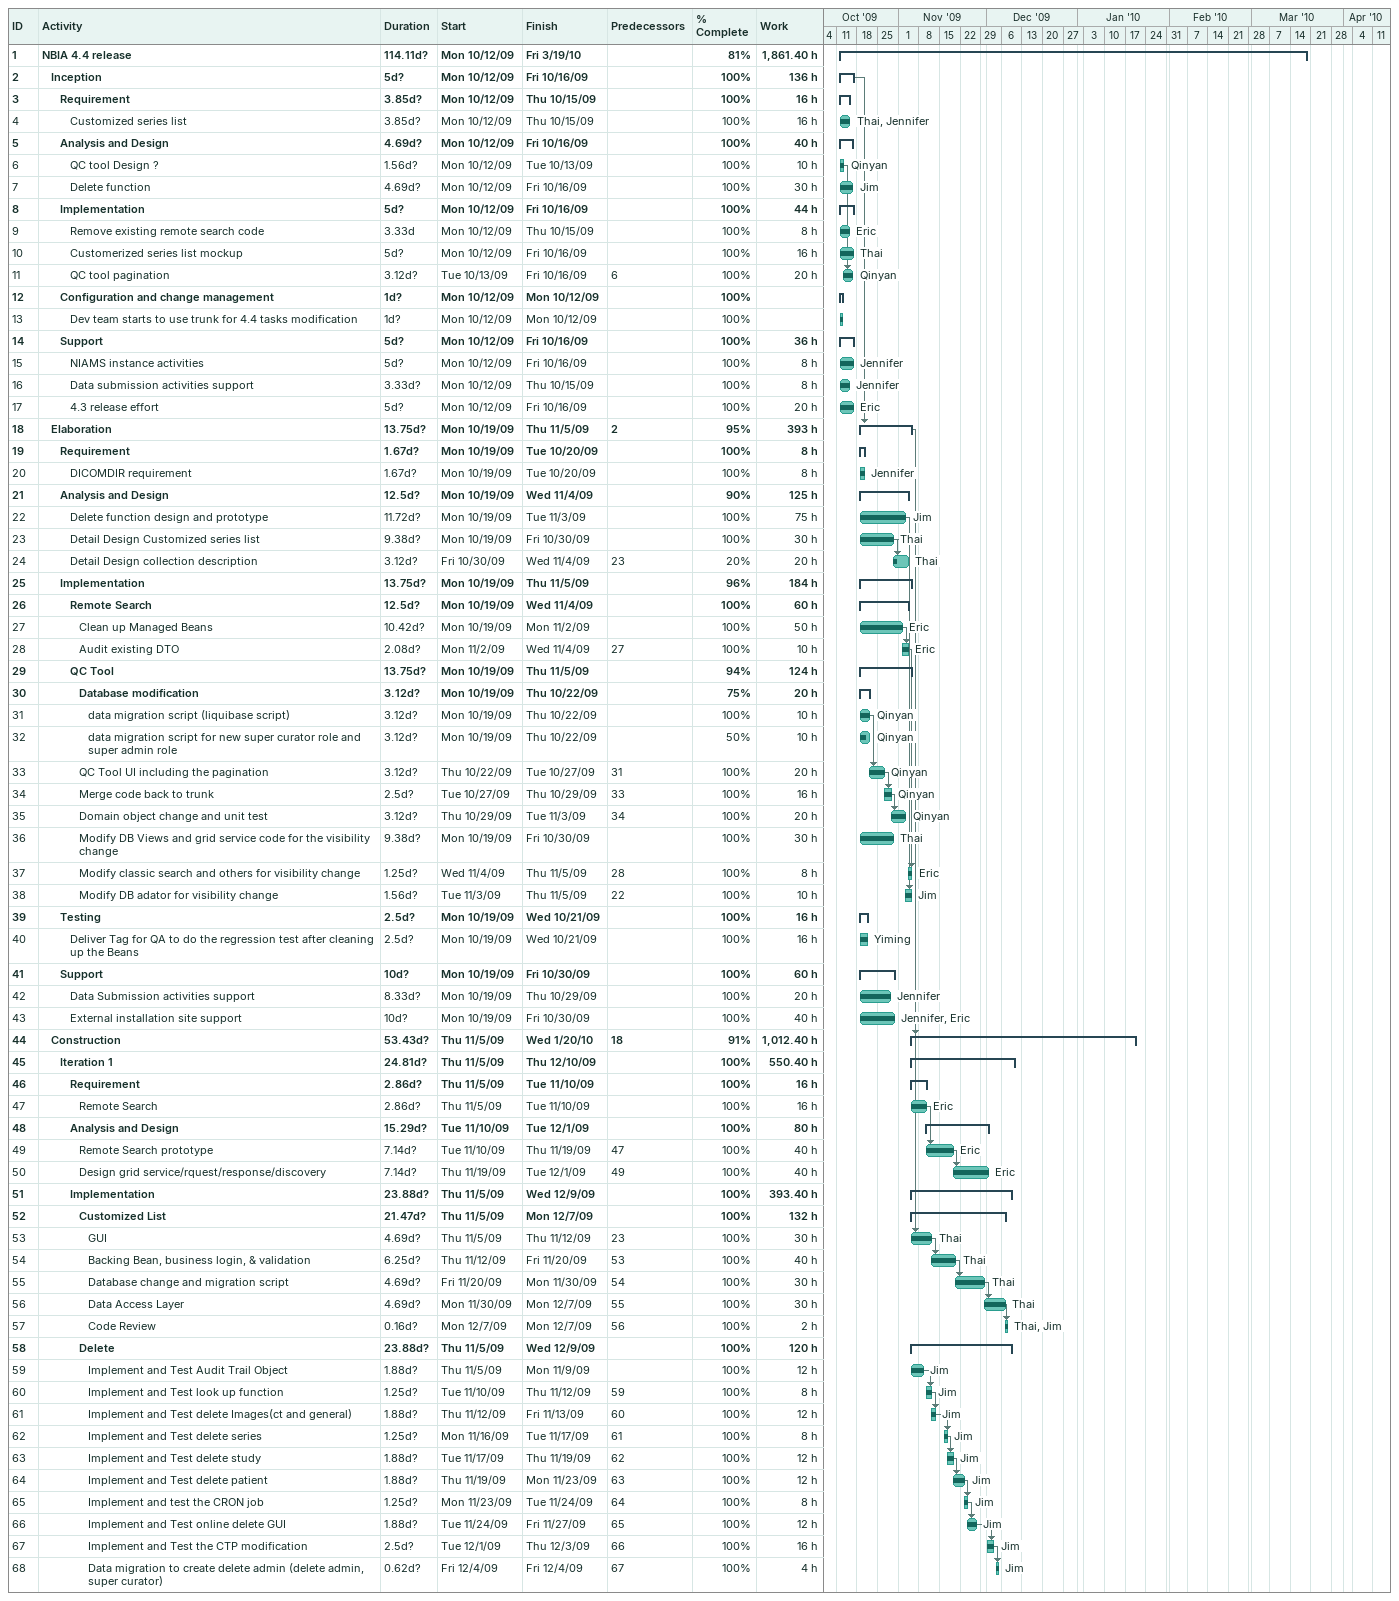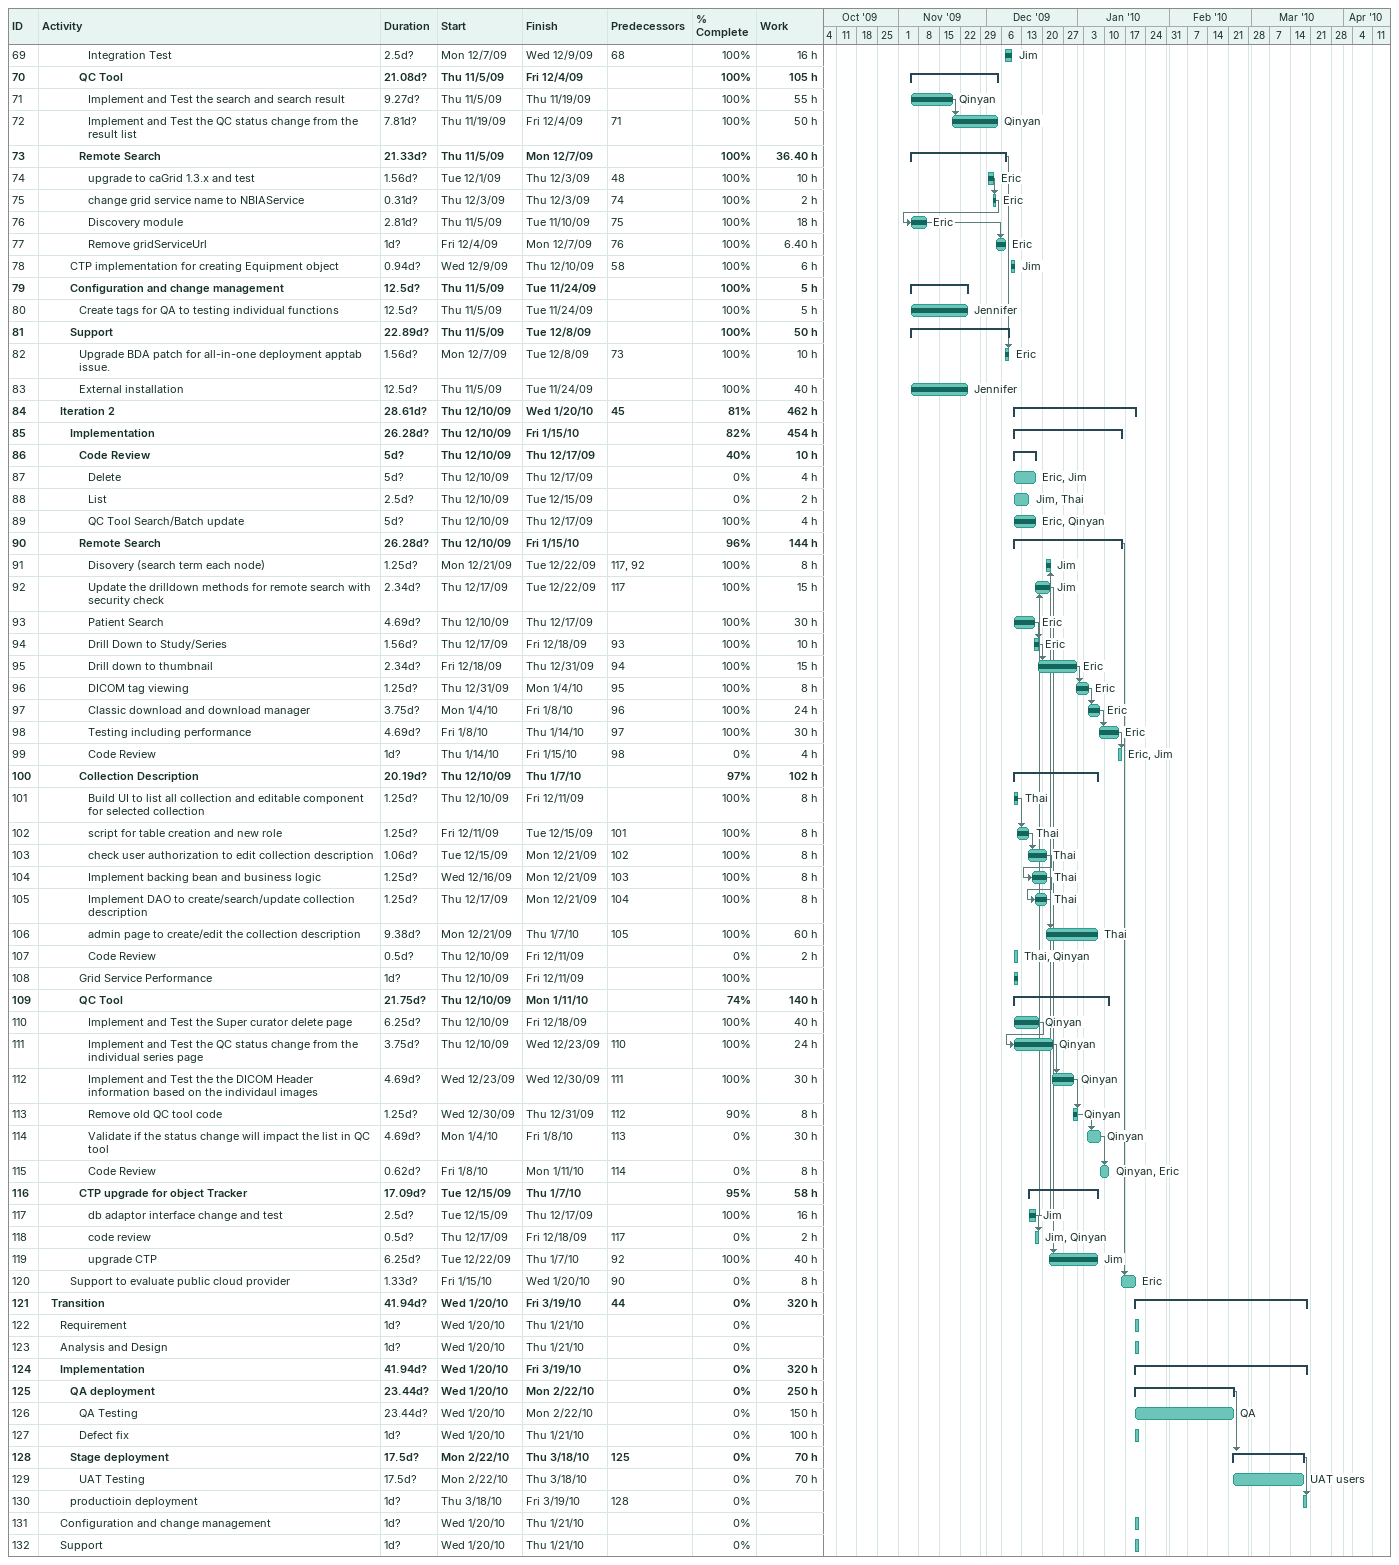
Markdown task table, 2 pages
| ID | Level | Task | Duration | Start | Finish | Predecessors | Resources | % complete | Work (h) |
|---|---|---|---|---|---|---|---|---|---|
| 1 | 1 | **NBIA 4.4 release** | 114.11d? | 2009-10-12 | 2010-03-19 |  |  | 81 | 1861.40 |
| 2 | 2 | **Inception** | 5d? | 2009-10-12 | 2009-10-16 |  |  | 100 | 136 |
| 3 | 3 | **Requirement** | 3.85d? | 2009-10-12 | 2009-10-15 |  |  | 100 | 16 |
| 4 | 4 | Customized series list | 3.85d? | 2009-10-12 | 2009-10-15 |  | Thai, Jennifer | 100 | 16 |
| 5 | 3 | **Analysis and Design** | 4.69d? | 2009-10-12 | 2009-10-16 |  |  | 100 | 40 |
| 6 | 4 | QC tool Design ? | 1.56d? | 2009-10-12 | 2009-10-13 |  | Qinyan | 100 | 10 |
| 7 | 4 | Delete function | 4.69d? | 2009-10-12 | 2009-10-16 |  | Jim | 100 | 30 |
| 8 | 3 | **Implementation** | 5d? | 2009-10-12 | 2009-10-16 |  |  | 100 | 44 |
| 9 | 4 | Remove existing remote search code | 3.33d | 2009-10-12 | 2009-10-15 |  | Eric | 100 | 8 |
| 10 | 4 | Customerized series list mockup | 5d? | 2009-10-12 | 2009-10-16 |  | Thai | 100 | 16 |
| 11 | 4 | QC tool pagination | 3.12d? | 2009-10-13 | 2009-10-16 | 6 | Qinyan | 100 | 20 |
| 12 | 3 | **Configuration and change management** | 1d? | 2009-10-12 | 2009-10-12 |  |  | 100 |  |
| 13 | 4 | Dev team starts to use trunk for 4.4 tasks modification | 1d? | 2009-10-12 | 2009-10-12 |  |  | 100 |  |
| 14 | 3 | **Support** | 5d? | 2009-10-12 | 2009-10-16 |  |  | 100 | 36 |
| 15 | 4 | NIAMS instance activities | 5d? | 2009-10-12 | 2009-10-16 |  | Jennifer | 100 | 8 |
| 16 | 4 | Data submission activities support | 3.33d? | 2009-10-12 | 2009-10-15 |  | Jennifer | 100 | 8 |
| 17 | 4 | 4.3 release effort | 5d? | 2009-10-12 | 2009-10-16 |  | Eric | 100 | 20 |
| 18 | 2 | **Elaboration** | 13.75d? | 2009-10-19 | 2009-11-05 | 2 |  | 95 | 393 |
| 19 | 3 | **Requirement** | 1.67d? | 2009-10-19 | 2009-10-20 |  |  | 100 | 8 |
| 20 | 4 | DICOMDIR requirement | 1.67d? | 2009-10-19 | 2009-10-20 |  | Jennifer | 100 | 8 |
| 21 | 3 | **Analysis and Design** | 12.5d? | 2009-10-19 | 2009-11-04 |  |  | 90 | 125 |
| 22 | 4 | Delete function design and prototype | 11.72d? | 2009-10-19 | 2009-11-03 |  | Jim | 100 | 75 |
| 23 | 4 | Detail Design Customized series list | 9.38d? | 2009-10-19 | 2009-10-30 |  | Thai | 100 | 30 |
| 24 | 4 | Detail Design collection description | 3.12d? | 2009-10-30 | 2009-11-04 | 23 | Thai | 20 | 20 |
| 25 | 3 | **Implementation** | 13.75d? | 2009-10-19 | 2009-11-05 |  |  | 96 | 184 |
| 26 | 4 | **Remote Search** | 12.5d? | 2009-10-19 | 2009-11-04 |  |  | 100 | 60 |
| 27 | 5 | Clean up Managed Beans | 10.42d? | 2009-10-19 | 2009-11-02 |  | Eric | 100 | 50 |
| 28 | 5 | Audit existing DTO | 2.08d? | 2009-11-02 | 2009-11-04 | 27 | Eric | 100 | 10 |
| 29 | 4 | **QC Tool** | 13.75d? | 2009-10-19 | 2009-11-05 |  |  | 94 | 124 |
| 30 | 5 | **Database modification** | 3.12d? | 2009-10-19 | 2009-10-22 |  |  | 75 | 20 |
| 31 | 6 | data migration script (liquibase script) | 3.12d? | 2009-10-19 | 2009-10-22 |  | Qinyan | 100 | 10 |
| 32 | 6 | data migration script for new super curator role and super admin role | 3.12d? | 2009-10-19 | 2009-10-22 |  | Qinyan | 50 | 10 |
| 33 | 5 | QC Tool UI including the pagination | 3.12d? | 2009-10-22 | 2009-10-27 | 31 | Qinyan | 100 | 20 |
| 34 | 5 | Merge code back to trunk | 2.5d? | 2009-10-27 | 2009-10-29 | 33 | Qinyan | 100 | 16 |
| 35 | 5 | Domain object change and unit test | 3.12d? | 2009-10-29 | 2009-11-03 | 34 | Qinyan | 100 | 20 |
| 36 | 5 | Modify DB Views and grid service code for the visibility change | 9.38d? | 2009-10-19 | 2009-10-30 |  | Thai | 100 | 30 |
| 37 | 5 | Modify classic search and others for visibility change | 1.25d? | 2009-11-04 | 2009-11-05 | 28 | Eric | 100 | 8 |
| 38 | 5 | Modify DB adator for visibility change | 1.56d? | 2009-11-03 | 2009-11-05 | 22 | Jim | 100 | 10 |
| 39 | 3 | **Testing** | 2.5d? | 2009-10-19 | 2009-10-21 |  |  | 100 | 16 |
| 40 | 4 | Deliver Tag for QA to do the regression test after cleaning up the Beans | 2.5d? | 2009-10-19 | 2009-10-21 |  | Yiming | 100 | 16 |
| 41 | 3 | **Support** | 10d? | 2009-10-19 | 2009-10-30 |  |  | 100 | 60 |
| 42 | 4 | Data Submission activities support | 8.33d? | 2009-10-19 | 2009-10-29 |  | Jennifer | 100 | 20 |
| 43 | 4 | External installation site support | 10d? | 2009-10-19 | 2009-10-30 |  | Jennifer, Eric | 100 | 40 |
| 44 | 2 | **Construction** | 53.43d? | 2009-11-05 | 2010-01-20 | 18 |  | 91 | 1012.40 |
| 45 | 3 | **Iteration 1** | 24.81d? | 2009-11-05 | 2009-12-10 |  |  | 100 | 550.40 |
| 46 | 4 | **Requirement** | 2.86d? | 2009-11-05 | 2009-11-10 |  |  | 100 | 16 |
| 47 | 5 | Remote Search | 2.86d? | 2009-11-05 | 2009-11-10 |  | Eric | 100 | 16 |
| 48 | 4 | **Analysis and Design** | 15.29d? | 2009-11-10 | 2009-12-01 |  |  | 100 | 80 |
| 49 | 5 | Remote Search prototype | 7.14d? | 2009-11-10 | 2009-11-19 | 47 | Eric | 100 | 40 |
| 50 | 5 | Design grid service/rquest/response/discovery | 7.14d? | 2009-11-19 | 2009-12-01 | 49 | Eric | 100 | 40 |
| 51 | 4 | **Implementation** | 23.88d? | 2009-11-05 | 2009-12-09 |  |  | 100 | 393.40 |
| 52 | 5 | **Customized List** | 21.47d? | 2009-11-05 | 2009-12-07 |  |  | 100 | 132 |
| 53 | 6 | GUI | 4.69d? | 2009-11-05 | 2009-11-12 | 23 | Thai | 100 | 30 |
| 54 | 6 | Backing Bean, business login, & validation | 6.25d? | 2009-11-12 | 2009-11-20 | 53 | Thai | 100 | 40 |
| 55 | 6 | Database change and migration script | 4.69d? | 2009-11-20 | 2009-11-30 | 54 | Thai | 100 | 30 |
| 56 | 6 | Data Access Layer | 4.69d? | 2009-11-30 | 2009-12-07 | 55 | Thai | 100 | 30 |
| 57 | 6 | Code Review | 0.16d? | 2009-12-07 | 2009-12-07 | 56 | Thai, Jim | 100 | 2 |
| 58 | 5 | **Delete** | 23.88d? | 2009-11-05 | 2009-12-09 |  |  | 100 | 120 |
| 59 | 6 | Implement and Test Audit Trail Object | 1.88d? | 2009-11-05 | 2009-11-09 |  | Jim | 100 | 12 |
| 60 | 6 | Implement and Test look up function | 1.25d? | 2009-11-10 | 2009-11-12 | 59 | Jim | 100 | 8 |
| 61 | 6 | Implement and Test delete Images(ct and general) | 1.88d? | 2009-11-12 | 2009-11-13 | 60 | Jim | 100 | 12 |
| 62 | 6 | Implement and Test delete series | 1.25d? | 2009-11-16 | 2009-11-17 | 61 | Jim | 100 | 8 |
| 63 | 6 | Implement and Test delete study | 1.88d? | 2009-11-17 | 2009-11-19 | 62 | Jim | 100 | 12 |
| 64 | 6 | Implement and Test delete patient | 1.88d? | 2009-11-19 | 2009-11-23 | 63 | Jim | 100 | 12 |
| 65 | 6 | Implement and test the CRON job | 1.25d? | 2009-11-23 | 2009-11-24 | 64 | Jim | 100 | 8 |
| 66 | 6 | Implement and Test online delete GUI | 1.88d? | 2009-11-24 | 2009-11-27 | 65 | Jim | 100 | 12 |
| 67 | 6 | Implement and Test the CTP modification | 2.5d? | 2009-12-01 | 2009-12-03 | 66 | Jim | 100 | 16 |
| 68 | 6 | Data migration to create delete admin (delete admin, super curator) | 0.62d? | 2009-12-04 | 2009-12-04 | 67 | Jim | 100 | 4 |
| 69 | 6 | Integration Test | 2.5d? | 2009-12-07 | 2009-12-09 | 68 | Jim | 100 | 16 |
| 70 | 5 | **QC Tool** | 21.08d? | 2009-11-05 | 2009-12-04 |  |  | 100 | 105 |
| 71 | 6 | Implement and Test the search and search result | 9.27d? | 2009-11-05 | 2009-11-19 |  | Qinyan | 100 | 55 |
| 72 | 6 | Implement and Test the QC status change from the result list | 7.81d? | 2009-11-19 | 2009-12-04 | 71 | Qinyan | 100 | 50 |
| 73 | 5 | **Remote Search** | 21.33d? | 2009-11-05 | 2009-12-07 |  |  | 100 | 36.40 |
| 74 | 6 | upgrade to caGrid 1.3.x and test | 1.56d? | 2009-12-01 | 2009-12-03 | 48 | Eric | 100 | 10 |
| 75 | 6 | change grid service name to NBIAService | 0.31d? | 2009-12-03 | 2009-12-03 | 74 | Eric | 100 | 2 |
| 76 | 6 | Discovery module | 2.81d? | 2009-11-05 | 2009-11-10 | 75 | Eric | 100 | 18 |
| 77 | 6 | Remove gridServiceUrl | 1d? | 2009-12-04 | 2009-12-07 | 76 | Eric | 100 | 6.40 |
| 78 | 4 | CTP implementation for creating Equipment object | 0.94d? | 2009-12-09 | 2009-12-10 | 58 | Jim | 100 | 6 |
| 79 | 4 | **Configuration and change management** | 12.5d? | 2009-11-05 | 2009-11-24 |  |  | 100 | 5 |
| 80 | 5 | Create tags for QA to testing individual functions | 12.5d? | 2009-11-05 | 2009-11-24 |  | Jennifer | 100 | 5 |
| 81 | 4 | **Support** | 22.89d? | 2009-11-05 | 2009-12-08 |  |  | 100 | 50 |
| 82 | 5 | Upgrade BDA patch for all-in-one deployment apptab issue. | 1.56d? | 2009-12-07 | 2009-12-08 | 73 | Eric | 100 | 10 |
| 83 | 5 | External installation | 12.5d? | 2009-11-05 | 2009-11-24 |  | Jennifer | 100 | 40 |
| 84 | 3 | **Iteration 2** | 28.61d? | 2009-12-10 | 2010-01-20 | 45 |  | 81 | 462 |
| 85 | 4 | **Implementation** | 26.28d? | 2009-12-10 | 2010-01-15 |  |  | 82 | 454 |
| 86 | 5 | **Code Review** | 5d? | 2009-12-10 | 2009-12-17 |  |  | 40 | 10 |
| 87 | 6 | Delete | 5d? | 2009-12-10 | 2009-12-17 |  | Eric, Jim | 0 | 4 |
| 88 | 6 | List | 2.5d? | 2009-12-10 | 2009-12-15 |  | Jim, Thai | 0 | 2 |
| 89 | 6 | QC Tool Search/Batch update | 5d? | 2009-12-10 | 2009-12-17 |  | Eric, Qinyan | 100 | 4 |
| 90 | 5 | **Remote Search** | 26.28d? | 2009-12-10 | 2010-01-15 |  |  | 96 | 144 |
| 91 | 6 | Disovery (search term each node) | 1.25d? | 2009-12-21 | 2009-12-22 | 117, 92 | Jim | 100 | 8 |
| 92 | 6 | Update the drilldown methods for remote search with security check | 2.34d? | 2009-12-17 | 2009-12-22 | 117 | Jim | 100 | 15 |
| 93 | 6 | Patient Search | 4.69d? | 2009-12-10 | 2009-12-17 |  | Eric | 100 | 30 |
| 94 | 6 | Drill Down to Study/Series | 1.56d? | 2009-12-17 | 2009-12-18 | 93 | Eric | 100 | 10 |
| 95 | 6 | Drill down to thumbnail | 2.34d? | 2009-12-18 | 2009-12-31 | 94 | Eric | 100 | 15 |
| 96 | 6 | DICOM tag viewing | 1.25d? | 2009-12-31 | 2010-01-04 | 95 | Eric | 100 | 8 |
| 97 | 6 | Classic download and download manager | 3.75d? | 2010-01-04 | 2010-01-08 | 96 | Eric | 100 | 24 |
| 98 | 6 | Testing including performance | 4.69d? | 2010-01-08 | 2010-01-14 | 97 | Eric | 100 | 30 |
| 99 | 6 | Code Review | 1d? | 2010-01-14 | 2010-01-15 | 98 | Eric, Jim | 0 | 4 |
| 100 | 5 | **Collection Description** | 20.19d? | 2009-12-10 | 2010-01-07 |  |  | 97 | 102 |
| 101 | 6 | Build UI to list all collection and editable component for selected collection | 1.25d? | 2009-12-10 | 2009-12-11 |  | Thai | 100 | 8 |
| 102 | 6 | script for table creation and new role | 1.25d? | 2009-12-11 | 2009-12-15 | 101 | Thai | 100 | 8 |
| 103 | 6 | check user authorization to edit collection description | 1.06d? | 2009-12-15 | 2009-12-21 | 102 | Thai | 100 | 8 |
| 104 | 6 | Implement backing bean and business logic | 1.25d? | 2009-12-16 | 2009-12-21 | 103 | Thai | 100 | 8 |
| 105 | 6 | Implement DAO to create/search/update collection description | 1.25d? | 2009-12-17 | 2009-12-21 | 104 | Thai | 100 | 8 |
| 106 | 6 | admin page to create/edit the collection description | 9.38d? | 2009-12-21 | 2010-01-07 | 105 | Thai | 100 | 60 |
| 107 | 6 | Code Review | 0.5d? | 2009-12-10 | 2009-12-11 |  | Thai, Qinyan | 0 | 2 |
| 108 | 5 | Grid Service Performance | 1d? | 2009-12-10 | 2009-12-11 |  |  | 100 |  |
| 109 | 5 | **QC Tool** | 21.75d? | 2009-12-10 | 2010-01-11 |  |  | 74 | 140 |
| 110 | 6 | Implement and Test the Super curator delete page | 6.25d? | 2009-12-10 | 2009-12-18 |  | Qinyan | 100 | 40 |
| 111 | 6 | Implement and Test the QC status change from the individual series page | 3.75d? | 2009-12-10 | 2009-12-23 | 110 | Qinyan | 100 | 24 |
| 112 | 6 | Implement and Test the the DICOM Header information based on the individaul images | 4.69d? | 2009-12-23 | 2009-12-30 | 111 | Qinyan | 100 | 30 |
| 113 | 6 | Remove old QC tool code | 1.25d? | 2009-12-30 | 2009-12-31 | 112 | Qinyan | 90 | 8 |
| 114 | 6 | Validate if the status change will impact the list in QC tool | 4.69d? | 2010-01-04 | 2010-01-08 | 113 | Qinyan | 0 | 30 |
| 115 | 6 | Code Review | 0.62d? | 2010-01-08 | 2010-01-11 | 114 | Qinyan, Eric | 0 | 8 |
| 116 | 5 | **CTP upgrade for object Tracker** | 17.09d? | 2009-12-15 | 2010-01-07 |  |  | 95 | 58 |
| 117 | 6 | db adaptor interface change and test | 2.5d? | 2009-12-15 | 2009-12-17 |  | Jim | 100 | 16 |
| 118 | 6 | code review | 0.5d? | 2009-12-17 | 2009-12-18 | 117 | Jim, Qinyan | 0 | 2 |
| 119 | 6 | upgrade CTP | 6.25d? | 2009-12-22 | 2010-01-07 | 92 | Jim | 100 | 40 |
| 120 | 4 | Support to evaluate public cloud provider | 1.33d? | 2010-01-15 | 2010-01-20 | 90 | Eric | 0 | 8 |
| 121 | 2 | **Transition** | 41.94d? | 2010-01-20 | 2010-03-19 | 44 |  | 0 | 320 |
| 122 | 3 | Requirement | 1d? | 2010-01-20 | 2010-01-21 |  |  | 0 |  |
| 123 | 3 | Analysis and Design | 1d? | 2010-01-20 | 2010-01-21 |  |  | 0 |  |
| 124 | 3 | **Implementation** | 41.94d? | 2010-01-20 | 2010-03-19 |  |  | 0 | 320 |
| 125 | 4 | **QA deployment** | 23.44d? | 2010-01-20 | 2010-02-22 |  |  | 0 | 250 |
| 126 | 5 | QA Testing | 23.44d? | 2010-01-20 | 2010-02-22 |  | QA | 0 | 150 |
| 127 | 5 | Defect fix | 1d? | 2010-01-20 | 2010-01-21 |  |  | 0 | 100 |
| 128 | 4 | **Stage deployment** | 17.5d? | 2010-02-22 | 2010-03-18 | 125 |  | 0 | 70 |
| 129 | 5 | UAT Testing | 17.5d? | 2010-02-22 | 2010-03-18 |  | UAT users | 0 | 70 |
| 130 | 4 | productioin deployment | 1d? | 2010-03-18 | 2010-03-19 | 128 |  | 0 |  |
| 131 | 3 | Configuration and change management | 1d? | 2010-01-20 | 2010-01-21 |  |  | 0 |  |
| 132 | 3 | Support | 1d? | 2010-01-20 | 2010-01-21 |  |  | 0 |  |
